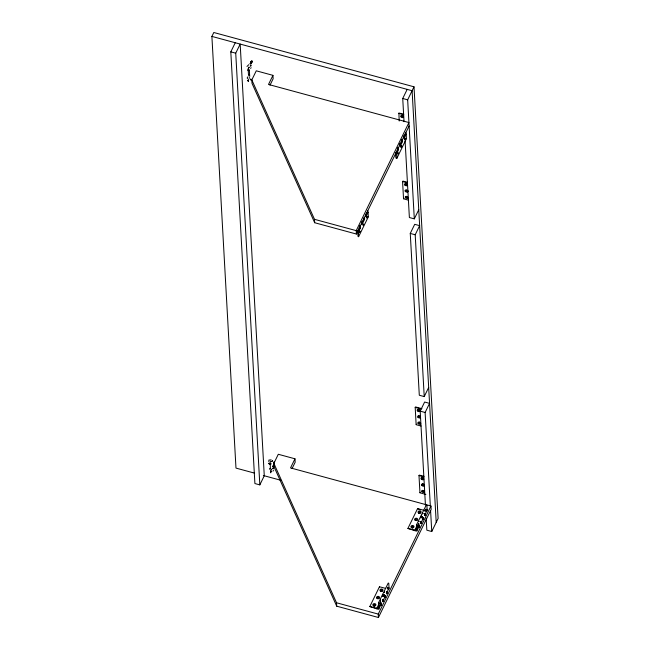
<?xml version="1.0" encoding="UTF-8"?>
<svg xmlns="http://www.w3.org/2000/svg" width="650" height="650" viewBox="0 0 650 650"><rect width="100%" height="100%" fill="white"/><g stroke="black" fill="none" stroke-linecap="round" stroke-linejoin="round"><path stroke-width="0.97" d="M416.691 526.045L416.983 525.574A1.43 0.837 26 0 0 416.967 526.663M418.803 521.592A1.463 0.861 26 0 1 418.909 521.308A1.43 0.837 26 0 0 418.852 521.649L418.909 521.373A1.463 0.861 26 0 0 418.738 521.649M359.596 232.651L359.726 231.335M362.993 225.046L363.196 225.436L363.691 223.884M380.819 602.371L380.477 602.03M397.808 152.441L397.637 153.928M401.172 147.095L401.107 146.843M404.869 139.839L404.723 139.108M404.723 139.661L404.747 139.027M405.356 138.58L405.316 138.239M418.551 525.338L418.251 524.981M418.308 525.184L418.421 524.258M418.941 524.168L418.933 524.233M421.801 517.668L422.175 516.579L421.891 517.481M425.425 510.599L425.628 509.616M385.117 597.033L384.54 597.618A1.43 0.837 26 0 0 384.41 596.042L385.117 597.033L385.352 596.659L385.312 595.546L383.159 601.055L382.882 599.674M366.811 216.084L366.624 217.547M401.107 146.908L401.213 146.291M380.201 603.257L380.396 601.608M380.77 602.656L380.77 602.16M422.224 517.562L422.468 516.921M359.499 232.269L359.645 231.124M383.151 601.169L382.533 601.64A1.43 0.837 26 0 0 382.444 600.064M387.863 588.153L387.887 587.462M425.352 510.226L425.612 510.819M360.116 231.432L359.743 231.148M366.616 217.62L366.746 217.035M387.498 587.234L387.351 588.339M387.936 587.787L387.595 588.681M416.951 526.638A1.463 0.861 26 0 1 416.959 525.525L416.975 525.346M365.739 215.426L367.396 212.03L368.071 212.209L368.322 216.848L358.629 236.681L358.41 232.001L360.482 227.76L359.824 225.908A1.43 0.837 26 0 1 359.808 227.403M398.588 149.622L397.906 149.354L395.85 153.684C394.851 159.193 398.101 161.086 396.524 153.863L398.588 149.622L398.068 147.883A1.43 0.837 26 0 1 398.442 149.013A1.463 0.861 26 0 1 397.475 149.581M396.776 158.511L406.429 138.71L406.177 134.071L405.511 133.892L403.853 137.288M369.834 606.539L378.154 609.212C381.672 609.416 376.236 605.475 376.829 608.4L369.809 606.556L379.462 586.763L385.409 588.315M379.446 586.812L379.632 587.202M380.567 605.069A1.463 0.861 26 0 0 381.517 604.606A1.463 0.861 26 0 0 380.908 603.525A1.43 0.837 26 0 1 381.501 604.565L381.493 604.581A1.43 0.837 26 0 1 380.567 605.02L381.452 604.679L381.452 603.46L379.381 607.709L378.714 607.531L378.463 602.891L388.229 583.042L388.781 583.302L389.033 587.917L386.392 593.718M407.916 528.418L414.919 530.262C414.497 527.394 419.729 531.278 416.26 531.074L407.899 528.442L417.576 508.625L424.491 510.445M417.56 508.649L420.461 509.803M419.201 525.541A1.463 0.861 26 0 1 418.901 526.939L419.567 526.541L419.559 525.33L417.495 529.571L416.821 529.392L416.569 524.753L426.335 504.912L426.887 505.164L427.148 509.779L424.767 515.515M366.576 217.466L366.267 218.091M367.161 216.832L366.974 217.563M383.882 595.173L383.963 596.123M384.304 594.969L383.703 596.091M387.303 588.25L387.457 587.738M425.977 509.632L425.929 510.161M252.468 61.612L251.16 61.644M401.156 146.559L400.871 147.241M401.676 146.616L401.416 145.803M401.765 146.242L401.724 145.689M425.401 510.185L425.555 509.836M360.027 231.562L359.799 231.051M363.586 224.356L363.423 224.941M398.125 153.498L398.019 153.871M401.302 145.909L401.204 146.656M380.242 602.924L380.624 601.924M383.744 595.449L383.776 596.115M366.665 217.336L366.868 216.694M380.551 603.289L380.713 602.566M383.809 595.465L383.955 594.953M418.811 524.509L418.454 525.354M397.678 153.709L397.922 153.026M380.697 602.639L380.51 603.208M404.812 139.051L405.088 138.344L404.836 138.734M405.178 139.141L405.056 139.49M383.012 595.124L383.167 594.62M383.866 595.246L384.126 594.62M399.197 121.022L398.905 113.011L403.674 114.164M408.484 200.192L403.536 198.778L402.569 181.472L402.935 181.09L407.477 182.325M403.536 198.778L403.902 198.356M408.151 190.986L408.598 191.181M425.864 494.455L419.949 492.781L418.982 475.475L419.348 475.093L423.889 476.328M419.949 492.781L420.217 492.359M422.37 517.367L422.004 517.969L422.264 517.644M397.694 153.392L398.06 152.766M380.128 602.948L379.909 603.517M383.687 595.562L383.313 596.391M425.514 509.738L425.848 509.21M387.774 588.445L387.489 588.867M421.273 516.482L421.509 515.946M425.311 510.356L424.848 511.225M246.967 66.479L248.779 64.667M269.449 469.243L269.807 468.341M250.079 63.919L250.518 62.977L251.469 62.774M274.365 465.709L274.649 465.099M380.567 599.999L380.494 600.316A1.43 0.837 26 0 1 380.591 599.958M418.478 524.119L418.901 523.754L418.503 524.054M425.587 509.535L426.018 509.169M425.709 510.551L425.498 510.859M254.54 473.127L235.982 468.098L211.892 36.408L213.793 32.5L414.017 86.808L438.108 518.497L431.754 531.521L426.831 530.181L426.156 518.082M259.829 484.884L235.731 53.194L240.175 44.078L264.274 475.767L259.829 484.884L254.898 483.551L230.807 51.862L235.251 42.746M248.032 80.746L248.828 79.113M409.118 125.962L356.403 234.049L314.689 222.731L252.005 83.346L251.818 79.934L256.262 70.817L272.943 75.343L273.138 78.756L270.026 85.134M272.943 75.343L268.499 84.459L408.931 122.549L356.216 230.636L356.403 234.049M404.032 121.696L402.732 98.491L407.184 89.375M405.096 140.863L409.378 217.531L414.302 218.863L407.664 99.832L414.017 86.808M358.629 236.681L358.004 236.429L357.744 231.822L359.816 227.516A1.463 0.861 26 0 0 359.726 225.834M361.912 223.283L363.675 219.659M400.018 145.145L401.781 141.448L402.456 141.708L400.246 146.234L400.189 145.356A1.43 0.837 26 0 1 400.091 145.632M368.071 212.209L365.999 216.45L365.601 214.833A1.43 0.837 26 0 1 365.592 216.036M406.177 134.071L404.105 138.32L403.999 136.216M269.417 463.84L270.611 461.394A1.698 0.431 -74.8 0 1 270.766 461.11M294.986 458.802L290.534 467.911L430.966 506.009L431.153 509.413L378.438 617.5L336.724 606.182L274.04 466.798L273.853 463.385L278.298 454.277L294.986 458.802L295.173 462.207L292.061 468.585M414.302 218.863L418.754 209.747M410.264 233.431L414.708 224.315L419.64 225.656L415.196 234.772L424.223 396.581L419.299 395.249L410.264 233.431L415.196 234.772M424.223 396.581L428.675 387.465M425.425 504.969L420.184 411.149L424.629 402.033L429.561 403.374L425.116 412.49L430.349 506.301M416.699 526.126L414.863 530.692M378.714 607.531L379.543 605.832M420.907 523.437L420.875 523.445A1.43 0.837 26 0 0 421.265 522.974L420.907 523.437A1.463 0.861 26 0 0 420.875 522.113A1.43 0.837 26 0 1 421.257 522.819L423.426 517.408L423.442 518.602L422.849 518.968M378.438 617.5L378.251 614.096L430.966 506.009M248.024 69.721L247.918 70.257M422.809 513.394L422.793 513.727A1.463 0.861 26 0 0 422.598 513.801A1.463 0.861 26 0 1 422.849 513.451L422.825 513.37A1.43 0.837 26 0 0 422.719 513.817A1.463 0.861 26 0 1 422.825 513.337M406.412 138.734L405.941 138.661M368.322 216.848L367.786 216.783M416.569 524.753L417.235 524.964L417.495 529.571M378.463 602.891L379.129 603.094L379.381 607.709M384.475 592.02L384.369 592.516M273.731 462.727L274.609 461.906M274.527 462.378L273.975 462.67M397.572 149.175L397.906 149.354M274.576 462.962L274.365 462.483M387.059 593.052L386.839 591.841A1.43 0.837 26 0 1 386.441 593.214L386.929 593.125M251.729 60.783L250.599 63.237M251.322 61.311L252.501 61.124M250.998 61.977L251.948 61.774M250.681 62.644L251.851 62.579M250.201 63.635L251.518 63.554L250.884 62.254L252.159 62.221L251.363 61.254M273.886 466.684L272.569 466.749M383.167 600.99L382.533 601.128M250.461 68.307L251.209 67.787M272.935 471.063L273.683 470.559M248.048 76.822L247.349 77.334L247.382 78.804M399.376 144.251A1.43 0.837 26 0 1 400.181 145.202L399.929 143.934A1.43 0.837 26 0 1 400.164 145.259L400.108 145.283M420.851 517.652L420.745 517.717A1.463 0.861 26 0 1 420.875 517.294M250.819 66.04C252.379 65.073 249.543 65.284 250.559 66.089M273.934 461.914L274.414 461.809M395.582 153.018L395.696 152.482M384.979 597.049L384.434 597.106A1.43 0.837 26 0 0 384.946 595.741A1.463 0.861 26 0 1 384.426 597.155M367.559 211.827L368.014 211.274L367.591 210.511M273.138 467.285L274.324 465.749L274.137 465.124M365.609 215.581L366.194 214.996L365.641 214.126A1.43 0.837 26 0 1 365.576 215.581M361.717 223.551A1.463 0.861 26 0 0 361.733 222.007A1.43 0.837 26 0 1 361.709 223.502L362.334 222.918L361.676 221.967M401.408 141.887L402.147 141.294L401.334 140.237A1.43 0.837 26 0 1 402.155 141.302A1.43 0.837 26 0 1 401.318 141.879M397.548 149.801L398.287 149.207L397.475 148.159A1.43 0.837 26 0 1 398.287 149.216A1.43 0.837 26 0 1 397.459 149.793M388.367 589.485L389.09 588.876L388.416 587.925M416.504 424.198L416.211 424.702L421.094 426.034M405.226 133.729L406.112 133.25L405.567 132.267M251.306 63.107L250.356 63.31L250.599 63.871M250.616 63.692L251.209 63.911M274.105 465.335L273.382 465.059L274.162 466.074M273.942 465.66C273.227 464.888 273.65 467.236 273.106 466.513M395.533 153.522L396.394 153.221L396.167 152.287M359.117 227.914L360.149 227.533L359.661 226.501A1.43 0.837 26 0 1 360.149 227.541A1.43 0.837 26 0 1 359.125 227.914A1.463 0.861 26 0 0 360.181 227.565A1.463 0.861 26 0 0 359.791 226.533M426.156 511.331L427.164 510.957L426.766 509.982M357.134 231.611L358.288 231.359L357.841 230.222M271.172 459.851L268.897 460.07L268.856 461.858M270.652 470.771L270.936 470.852M211.892 36.408L412.108 90.716L436.207 522.405M230.807 51.862L235.731 53.194M402.732 98.491L407.664 99.832M403.715 114.766L398.783 113.376M395.85 153.684L396.524 153.863M407.526 182.926L402.586 181.537M359.816 227.573L360.482 227.76M251.818 79.934L314.502 219.326L356.216 230.636M357.744 231.822L358.41 232.001M421.899 408.655L415.545 406.933L415.188 407.282L416.138 424.621M421.094 409.029L415.212 407.412M420.184 411.149L425.116 412.49M423.93 476.929L418.998 475.548M426.481 509.6L427.148 509.779M263.331 475.516L280.914 480.285M420.55 521.763L421.216 521.942M388.367 587.73L389.033 587.917M386.295 591.979L386.969 592.158M382.436 599.893L383.102 600.08M273.853 463.385L336.537 602.778L378.251 614.096M273.447 465.969L273.057 465.709L273.845 466.724M273.293 466.294L272.902 466.034L273.683 467.049M248.536 69.574L248.966 70.257L248.072 70.509M399.441 144.292L400.181 145.226M420.843 521.43L421.517 522.381L420.916 522.982A1.43 0.837 26 0 0 420.907 521.479A1.463 0.861 26 0 1 420.899 523.031M424.816 513.589L425.384 514.467L424.775 515.06A1.43 0.837 26 0 0 424.775 513.557A1.463 0.861 26 0 1 424.767 515.117M402.058 140.083L402.456 141.708M363.651 218.693L363.943 219.732A1.43 0.837 26 0 0 363.618 218.652M422.817 518.164L423.223 518.895L422.784 519.456A1.463 0.861 26 0 0 422.833 518.091M251.396 62.205L251.201 61.587M251.233 62.538L251.046 61.921M250.916 63.204L250.721 62.587M420.826 517.766L420.867 517.359A1.463 0.861 26 0 0 420.672 517.701A1.463 0.861 26 0 1 420.899 517.571M404.056 137.361L403.341 136.394A1.43 0.837 26 0 1 403.951 137.711M430.576 510.339L431.754 531.521M376.748 608.831L378.641 604.459A1.43 0.837 26 0 1 378.649 603.915M336.537 602.778L336.724 606.182M314.502 219.326L314.689 222.731M249.364 70.639L249.608 74.961M248.243 70.801L248.487 75.14M270.229 464.718L270.473 469.056M416.951 525.484L416.975 525.72A1.43 0.837 26 0 1 416.983 525.33A1.463 0.861 26 0 0 417.007 526.289M423.288 490.376A0.894 0.52 26 0 1 424.133 491.311A0.894 0.52 26 0 1 422.931 491.319A0.894 0.52 26 0 1 422.711 490.376M422.874 517.758A1.463 0.861 26 0 1 422.858 519.204M423.15 517.709A1.463 0.861 26 0 1 422.866 519.017M424.734 514.199A1.463 0.861 26 0 1 424.808 515.515M424.775 513.858A1.463 0.861 26 0 1 424.759 515.312M418.917 525.598A1.463 0.861 26 0 1 418.901 527.142M419.193 525.525A1.43 0.837 26 0 1 418.892 526.89M416.967 525.826A1.463 0.861 26 0 1 416.967 525.273M420.916 521.771A1.463 0.861 26 0 1 420.899 523.226M418.884 525.931A1.463 0.861 26 0 1 418.966 527.361M384.418 597.366A1.43 0.837 26 0 0 385.247 596.789A1.43 0.837 26 0 0 384.426 595.717A1.463 0.861 26 0 1 385.263 596.789A1.463 0.861 26 0 1 384.524 597.415M384.337 592.434A1.463 0.861 26 0 1 384.483 591.939A1.43 0.837 26 0 0 384.507 592.296M384.361 592.475A1.43 0.837 26 0 1 384.451 592.044M386.433 591.89A1.43 0.837 26 0 1 387.148 592.898A1.43 0.837 26 0 1 386.425 593.466M380.567 603.639A1.43 0.837 26 0 1 381.387 604.711A1.43 0.837 26 0 1 380.551 605.288M382.574 599.804A1.43 0.837 26 0 1 383.289 600.811A1.43 0.837 26 0 1 382.558 601.388M380.624 600.129A1.43 0.837 26 0 1 380.616 599.966M382.493 599.698A1.463 0.861 26 0 1 383.329 600.795A1.463 0.861 26 0 1 382.476 601.388M382.809 599.625A1.463 0.861 26 0 1 383.419 600.706A1.463 0.861 26 0 1 382.468 601.169M363.651 218.311A1.43 0.837 26 0 1 364.065 219.489M364.195 219.229A1.43 0.837 26 0 0 363.683 217.977L364.341 219.838L362.131 224.372L361.644 222.658A1.463 0.861 26 0 1 361.839 223.909M365.552 214.411A1.43 0.837 26 0 1 365.633 215.808A1.463 0.861 26 0 0 365.658 214.508M359.694 226.151A1.43 0.837 26 0 1 359.783 227.646M361.806 223.917A1.43 0.837 26 0 0 362.082 223.494L362.074 223.364A1.43 0.837 26 0 0 361.562 222.592M361.692 222.332A1.43 0.837 26 0 1 361.684 223.746M401.668 140.099A1.43 0.837 26 0 1 402.269 141.156A1.463 0.861 26 0 1 401.334 141.659M401.334 141.611A1.43 0.837 26 0 0 402.269 141.156A1.463 0.861 26 0 0 401.57 140.043M401.976 139.994A1.43 0.837 26 0 1 402.301 141.091M401.879 141.334A1.43 0.837 26 0 1 401.351 141.334M403.569 136.207A1.43 0.837 26 0 1 404.024 137.507M403.471 136.143A1.463 0.861 26 0 1 404.097 137.499M403.959 136.175A1.43 0.837 26 0 1 403.951 137.377M398.418 148.996A1.43 0.837 26 0 0 397.597 147.883A1.463 0.861 26 0 1 398.434 149.037A1.43 0.837 26 0 1 397.475 149.532M398.328 149.118A1.43 0.837 26 0 1 397.491 149.256M399.401 144.202A1.463 0.861 26 0 1 400.132 145.624M399.498 143.991A1.43 0.837 26 0 1 400.213 145.373M249.291 67.316A1.698 0.431 -74.8 0 1 249.283 67.641M248.3 70.2A1.698 0.431 -74.8 0 1 248.129 69.087M248.211 68.664A1.698 0.431 -74.8 0 1 248.324 68.242M248.471 67.836A1.698 0.431 -74.8 0 1 248.934 66.999M249.047 75.051A2.616 0.658 -74.8 0 0 249.413 75.652A1.698 0.431 -74.8 0 1 249.762 76.294M249.519 77.529A1.698 0.431 -74.8 0 1 249.226 78.293M248.804 70.72A2.73 0.691 -74.8 0 1 248.844 69.883M248.893 69.558A2.73 0.691 -74.8 0 1 248.958 69.217M271.399 469.576A1.698 0.431 -74.8 0 1 271.724 469.657M271.619 471.023A1.698 0.431 -74.8 0 1 271.367 471.851M270.904 472.688A1.698 0.431 -74.8 0 1 270.546 472.371M270.554 472.046A1.698 0.431 -74.8 0 1 270.798 470.811M271.074 469.259A2.73 0.691 -74.8 0 1 271.034 468.967M270.79 464.636A2.616 0.658 -74.8 0 1 270.831 463.808M270.879 463.483A2.616 0.658 -74.8 0 1 270.944 463.141M382.444 596.229L382.452 596.375A1.43 0.837 26 0 1 382.549 595.936L382.444 596.229M377.431 608.083C378.82 610.033 378.958 607.084 377.447 608.01M415.545 529.945C416.845 531.919 417.129 528.929 415.545 529.913M381.249 604.947L380.534 605.556A1.43 0.837 26 0 0 381.257 604.971A1.43 0.837 26 0 0 380.543 603.964L381.249 604.898M419.364 526.809L418.925 527.369A1.43 0.837 26 0 0 418.941 526.045L419.364 526.768M247.512 80.511L248.552 80.974L247.512 80.511M268.897 463.613L269.929 464.076L268.897 463.613M250.469 79.194C250.502 81.291 252.119 78.691 250.469 79.194M272.821 468.471C273.211 469.877 274.43 467.106 272.821 468.471M271.806 461.378L272.529 460.801L271.806 461.378M247.561 80.438L248.503 81.047L247.642 80.389M268.946 463.539L269.88 464.149L268.946 463.539M405.584 184.405A0.894 0.52 26 0 0 406.998 184.624A0.894 0.52 26 0 0 406.023 183.617A0.894 0.52 26 0 0 405.584 184.405M406.047 190.856A0.894 0.52 26 0 0 407.461 191.067A0.894 0.52 26 0 0 406.486 190.06A0.894 0.52 26 0 0 406.047 190.856M406.266 197.178A0.894 0.52 26 0 0 407.68 197.397A0.894 0.52 26 0 0 406.713 196.389A0.894 0.52 26 0 0 406.266 197.178M404.885 185.063A1.536 0.902 26 0 0 407.314 185.437A1.536 0.902 26 0 0 405.649 183.706A1.536 0.902 26 0 0 404.885 185.063M405.373 191.457A1.536 0.902 26 0 0 407.802 191.831A1.536 0.902 26 0 0 406.128 190.101A1.536 0.902 26 0 0 405.373 191.457M405.592 197.787A1.536 0.902 26 0 0 408.021 198.161A1.536 0.902 26 0 0 406.356 196.43A1.536 0.902 26 0 0 405.592 197.787M401.781 116.244A0.894 0.52 26 0 0 403.195 116.456A0.894 0.52 26 0 0 402.22 115.456A0.894 0.52 26 0 0 401.781 116.244M401.082 116.903A1.536 0.902 26 0 0 403.512 117.276A1.536 0.902 26 0 0 401.838 115.546A1.536 0.902 26 0 0 401.082 116.903M418.186 410.248A0.894 0.52 26 0 0 419.599 410.467A0.894 0.52 26 0 0 418.632 409.459A0.894 0.52 26 0 0 418.186 410.248M418.673 416.642A0.894 0.52 26 0 0 420.087 416.861A0.894 0.52 26 0 0 419.12 415.854A0.894 0.52 26 0 0 418.673 416.642M418.901 422.971A0.894 0.52 26 0 0 420.314 423.183A0.894 0.52 26 0 0 419.339 422.183A0.894 0.52 26 0 0 418.901 422.971M417.487 410.906A1.536 0.902 26 0 0 419.924 411.279A1.536 0.902 26 0 0 418.251 409.549A1.536 0.902 26 0 0 417.487 410.906M418.161 410.296A0.894 0.52 26 0 0 419.575 410.516A0.894 0.52 26 0 0 418.608 409.508A0.894 0.52 26 0 0 418.161 410.296M417.974 417.3A1.536 0.902 26 0 0 420.404 417.674A1.536 0.902 26 0 0 418.738 415.943A1.536 0.902 26 0 0 417.974 417.3M418.202 423.629A1.536 0.902 26 0 0 420.631 424.003A1.536 0.902 26 0 0 418.957 422.273A1.536 0.902 26 0 0 418.202 423.629M418.876 423.02A0.894 0.52 26 0 0 420.29 423.239A0.894 0.52 26 0 0 419.315 422.232A0.894 0.52 26 0 0 418.876 423.02M421.996 478.408A0.894 0.52 26 0 0 423.41 478.628A0.894 0.52 26 0 0 422.435 477.62A0.894 0.52 26 0 0 421.996 478.408M422.476 484.802A0.894 0.52 26 0 0 423.889 485.022A0.894 0.52 26 0 0 422.923 484.014A0.894 0.52 26 0 0 422.476 484.802M421.298 479.066A1.536 0.902 26 0 0 423.727 479.44A1.536 0.902 26 0 0 422.053 477.709A1.536 0.902 26 0 0 421.298 479.066M421.777 485.469A1.536 0.902 26 0 0 424.214 485.834A1.536 0.902 26 0 0 422.541 484.104A1.536 0.902 26 0 0 421.777 485.469M422.451 484.859A0.894 0.52 26 0 0 423.865 485.071A0.894 0.52 26 0 0 422.898 484.071A0.894 0.52 26 0 0 422.451 484.859M422.004 491.79A1.536 0.902 26 0 0 424.434 492.164A1.536 0.902 26 0 0 422.768 490.433A1.536 0.902 26 0 0 422.004 491.79M419.144 513.077A0.894 0.691 -3.2 0 0 420.493 512.46A0.894 0.691 -3.2 0 0 419.169 511.883A0.894 0.691 -3.2 0 0 419.144 513.077M415.724 520.447A0.894 0.691 -3.2 0 0 417.073 519.837A0.894 0.691 -3.2 0 0 415.748 519.253A0.894 0.691 -3.2 0 0 415.724 520.447M412.035 527.711A0.894 0.691 -3.2 0 0 413.384 527.093A0.894 0.691 -3.2 0 0 412.059 526.516A0.894 0.691 -3.2 0 0 412.035 527.662A0.894 0.691 -3.2 0 0 413.384 527.053A0.894 0.691 -3.2 0 0 412.051 526.467A0.894 0.691 -3.2 0 0 412.035 527.711M418.795 513.102A1.536 1.186 -3.2 0 0 421.119 512.046A1.536 1.186 -3.2 0 0 418.836 511.046A1.536 1.186 -3.2 0 0 418.795 513.102M415.366 520.431A1.536 1.186 -3.2 0 0 417.69 519.374A1.536 1.186 -3.2 0 0 415.407 518.375A1.536 1.186 -3.2 0 0 415.366 520.431M411.678 527.686A1.536 1.186 -3.2 0 0 414.001 526.63A1.536 1.186 -3.2 0 0 411.718 525.631A1.536 1.186 -3.2 0 0 411.678 527.686M386.425 593.718A1.463 0.861 26 0 0 386.441 592.174A1.43 0.837 26 0 1 386.401 593.718M381.038 591.207A0.894 0.691 -3.2 0 0 382.387 590.598A0.894 0.691 -3.2 0 0 381.062 590.013A0.894 0.691 -3.2 0 0 381.038 591.207M377.618 598.585A0.894 0.691 -3.2 0 0 378.966 597.976A0.894 0.691 -3.2 0 0 377.634 597.391A0.894 0.691 -3.2 0 0 377.618 598.585M373.929 605.841A0.894 0.691 -3.2 0 0 375.277 605.231A0.894 0.691 -3.2 0 0 373.945 604.606A0.894 0.691 -3.2 0 0 373.921 605.8A0.894 0.691 -3.2 0 0 375.269 605.183A0.894 0.691 -3.2 0 0 373.945 604.646A0.894 0.691 -3.2 0 0 373.929 605.841M380.681 591.232A1.536 1.186 -3.2 0 0 383.004 590.184A1.536 1.186 -3.2 0 0 380.721 589.184A1.536 1.186 -3.2 0 0 380.681 591.232M377.26 598.561A1.536 1.186 -3.2 0 0 379.584 597.512A1.536 1.186 -3.2 0 0 377.301 596.513A1.536 1.186 -3.2 0 0 377.26 598.561M373.571 605.824A1.536 1.186 -3.2 0 0 375.895 604.768A1.536 1.186 -3.2 0 0 373.612 603.769A1.536 1.186 -3.2 0 0 373.571 605.824"/></g></svg>
